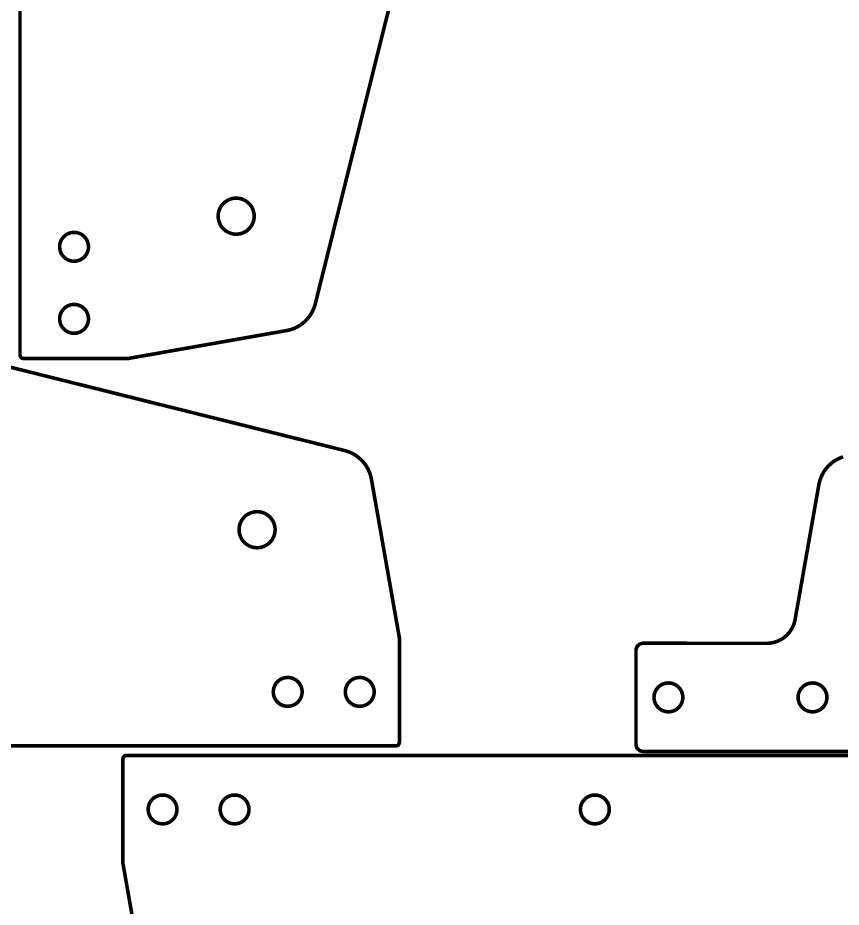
# Model space of a CAD drawing. Extents: x 0 to 1251, y 0 to 2501.
# Drawn here: x 612.2 to 840.8, y 1441.6 to 1688.4 of the extents above; entities that cross this region are included whole.
import ezdxf

# ---------------------------------------------------------------- set-up
doc = ezdxf.new("R2010")
doc.units = 0
doc.layers.get('0').update_dxf_attribs({"linetype": 'CONTINUOUS'})

msp = doc.modelspace()

# ---------------------------------------------------------------- linework, layer by layer
at = {"color": 0, "const_width": 1}
for points in [[(718.018, 1702.29), (694.768, 1609.04), (694.725, 1608.88), (694.568, 1608.35), (694.319, 1607.68), (694.024, 1607.01), (693.682, 1606.39), (693.296, 1605.78), (692.867, 1605.21), (692.396, 1604.67), (692.018, 1604.28), (691.885, 1604.15), (691.753, 1604.03), (691.339, 1603.68), (690.762, 1603.25), (690.157, 1602.86), (689.528, 1602.51), (688.874, 1602.22), (688.2, 1601.97), (687.508, 1601.76), (686.979, 1601.65), (686.801, 1601.61), (642.807, 1593.86), (613.807, 1593.86), (613.758, 1593.86), (613.611, 1593.88), (613.425, 1593.93), (613.253, 1594.03), (613.135, 1594.11), (613.1, 1594.15), (613.065, 1594.18), (612.975, 1594.31), (612.883, 1594.47), (612.826, 1594.67), (612.807, 1594.81), (612.807, 1594.86), (612.807, 1971.86)], [(609.671, 1591.56), (702.922, 1568.31), (703.097, 1568.26), (703.617, 1568.11), (704.293, 1567.86), (704.947, 1567.57), (705.578, 1567.22), (706.183, 1566.83), (706.76, 1566.4), (707.304, 1565.94), (707.693, 1565.56), (707.817, 1565.43), (707.94, 1565.29), (708.29, 1564.88), (708.722, 1564.31), (709.11, 1563.69), (709.453, 1563.07), (709.749, 1562.42), (709.999, 1561.74), (710.2, 1561.06), (710.319, 1560.53), (710.351, 1560.35), (718.108, 1516.35), (718.108, 1487.35), (718.108, 1487.31), (718.089, 1487.15), (718.032, 1486.97), (717.94, 1486.79), (717.85, 1486.68), (717.815, 1486.64), (717.781, 1486.61), (717.664, 1486.51), (717.492, 1486.43), (717.304, 1486.38), (717.157, 1486.35), (717.108, 1486.35), (340.108, 1486.35)], [(785.79, 1484.83), (785.739, 1484.83), (785.586, 1484.85), (785.387, 1484.88), (785.196, 1484.92), (785.012, 1484.99), (784.838, 1485.07), (784.672, 1485.18), (784.518, 1485.29), (784.376, 1485.42), (784.247, 1485.56), (784.132, 1485.71), (784.032, 1485.88), (783.949, 1486.06), (783.881, 1486.24), (783.832, 1486.43), (783.801, 1486.63), (783.79, 1486.78), (783.79, 1486.83), (783.79, 1512.83), (783.79, 1512.89), (783.8, 1513.03), (783.829, 1513.22), (783.878, 1513.42), (783.943, 1513.6), (784.026, 1513.78), (784.126, 1513.94), (784.244, 1514.1), (784.342, 1514.21), (784.376, 1514.25), (784.412, 1514.28), (784.524, 1514.38), (784.682, 1514.5), (784.85, 1514.6), (785.026, 1514.68), (785.21, 1514.75), (785.4, 1514.79), (785.594, 1514.82), (785.742, 1514.83), (785.792, 1514.83), (820.075, 1514.82), (820.251, 1514.82), (820.778, 1514.85), (821.469, 1514.94), (822.15, 1515.1), (822.813, 1515.31), (823.454, 1515.57), (824.072, 1515.89), (824.662, 1516.26), (825.085, 1516.58), (825.219, 1516.69), (825.354, 1516.81), (825.738, 1517.17), (826.21, 1517.68), (826.633, 1518.24), (827.007, 1518.82), (827.328, 1519.43), (827.594, 1520.08), (827.804, 1520.75), (827.926, 1521.25), (827.957, 1521.43), (834.549, 1558.81), (834.579, 1558.99), (834.7, 1559.51), (834.9, 1560.21), (835.15, 1560.89), (835.447, 1561.54), (835.79, 1562.17), (836.178, 1562.78), (836.61, 1563.35), (836.96, 1563.76), (837.083, 1563.89), (837.206, 1564.03), (837.594, 1564.4), (838.14, 1564.88), (838.717, 1565.31), (839.321, 1565.69), (839.951, 1566.03), (840.607, 1566.33), (841.282, 1566.58)], [(649.133, 1409.72), (641.376, 1453.72), (641.376, 1482.72), (641.376, 1482.76), (641.396, 1482.92), (641.453, 1483.1), (641.544, 1483.28), (641.635, 1483.39), (641.669, 1483.43), (641.704, 1483.46), (641.821, 1483.56), (641.993, 1483.64), (642.181, 1483.69), (642.326, 1483.72), (642.376, 1483.72), (1019.38, 1483.72)], [(1162.79, 1484.82), (785.79, 1484.82)]]:
    msp.add_lwpolyline(points, dxfattribs=at)
for points in [[(677.807, 1633.36), (677.807, 1633.24), (677.782, 1632.85), (677.706, 1632.35), (677.582, 1631.88), (677.414, 1631.42), (677.204, 1630.97), (676.953, 1630.57), (676.665, 1630.18), (676.343, 1629.82), (675.988, 1629.5), (675.603, 1629.21), (675.19, 1628.96), (674.753, 1628.75), (674.294, 1628.58), (673.815, 1628.46), (673.318, 1628.39), (672.935, 1628.36), (672.807, 1628.36), (672.679, 1628.36), (672.296, 1628.39), (671.8, 1628.46), (671.321, 1628.58), (670.861, 1628.75), (670.424, 1628.96), (670.011, 1629.21), (669.626, 1629.5), (669.272, 1629.82), (668.949, 1630.18), (668.661, 1630.57), (668.411, 1630.97), (668.2, 1631.42), (668.032, 1631.88), (667.908, 1632.35), (667.833, 1632.85), (667.807, 1633.24), (667.807, 1633.36), (667.807, 1633.49), (667.833, 1633.88), (667.908, 1634.36), (668.032, 1634.85), (668.2, 1635.31), (668.411, 1635.74), (668.661, 1636.15), (668.949, 1636.54), (669.272, 1636.89), (669.626, 1637.22), (670.011, 1637.5), (670.424, 1637.75), (670.861, 1637.97), (671.321, 1638.14), (671.8, 1638.26), (672.296, 1638.33), (672.679, 1638.36), (672.807, 1638.36), (672.935, 1638.36), (673.318, 1638.33), (673.815, 1638.26), (674.294, 1638.14), (674.753, 1637.97), (675.19, 1637.75), (675.603, 1637.5), (675.988, 1637.22), (676.343, 1636.89), (676.665, 1636.54), (676.953, 1636.15), (677.204, 1635.74), (677.414, 1635.31), (677.582, 1634.85), (677.706, 1634.36), (677.782, 1633.88), (677.807, 1633.49), (677.807, 1633.36)], [(631.807, 1624.86), (631.807, 1624.75), (631.786, 1624.44), (631.726, 1624.06), (631.628, 1623.67), (631.493, 1623.31), (631.325, 1622.96), (631.124, 1622.63), (630.894, 1622.32), (630.636, 1622.03), (630.351, 1621.78), (630.043, 1621.54), (629.714, 1621.35), (629.364, 1621.17), (628.997, 1621.04), (628.614, 1620.94), (628.217, 1620.88), (627.91, 1620.86), (627.807, 1620.86), (627.706, 1620.86), (627.399, 1620.88), (627.001, 1620.94), (626.618, 1621.04), (626.25, 1621.17), (625.9, 1621.35), (625.571, 1621.54), (625.262, 1621.78), (624.979, 1622.03), (624.721, 1622.32), (624.49, 1622.63), (624.29, 1622.96), (624.121, 1623.31), (623.988, 1623.67), (623.889, 1624.06), (623.828, 1624.44), (623.807, 1624.75), (623.807, 1624.86), (623.807, 1624.96), (623.828, 1625.26), (623.889, 1625.67), (623.988, 1626.04), (624.121, 1626.42), (624.29, 1626.76), (624.49, 1627.1), (624.721, 1627.4), (624.979, 1627.68), (625.262, 1627.94), (625.571, 1628.18), (625.9, 1628.38), (626.25, 1628.54), (626.618, 1628.68), (627.001, 1628.78), (627.399, 1628.83), (627.706, 1628.86), (627.807, 1628.86), (627.91, 1628.86), (628.217, 1628.83), (628.614, 1628.78), (628.997, 1628.68), (629.364, 1628.54), (629.714, 1628.38), (630.043, 1628.18), (630.351, 1627.94), (630.636, 1627.68), (630.894, 1627.4), (631.124, 1627.1), (631.325, 1626.76), (631.493, 1626.42), (631.628, 1626.04), (631.726, 1625.67), (631.786, 1625.26), (631.807, 1624.96), (631.807, 1624.86)], [(631.807, 1604.86), (631.807, 1604.75), (631.786, 1604.44), (631.726, 1604.06), (631.628, 1603.67), (631.493, 1603.31), (631.325, 1602.96), (631.124, 1602.63), (630.894, 1602.32), (630.636, 1602.03), (630.351, 1601.78), (630.043, 1601.54), (629.714, 1601.35), (629.364, 1601.17), (628.997, 1601.04), (628.614, 1600.94), (628.217, 1600.88), (627.91, 1600.86), (627.807, 1600.86), (627.706, 1600.86), (627.399, 1600.88), (627.001, 1600.94), (626.618, 1601.04), (626.25, 1601.17), (625.9, 1601.35), (625.571, 1601.54), (625.262, 1601.78), (624.979, 1602.03), (624.721, 1602.32), (624.49, 1602.63), (624.29, 1602.96), (624.121, 1603.31), (623.988, 1603.67), (623.889, 1604.06), (623.828, 1604.44), (623.807, 1604.75), (623.807, 1604.86), (623.807, 1604.96), (623.828, 1605.26), (623.889, 1605.67), (623.988, 1606.04), (624.121, 1606.42), (624.29, 1606.76), (624.49, 1607.1), (624.721, 1607.4), (624.979, 1607.68), (625.262, 1607.94), (625.571, 1608.18), (625.9, 1608.38), (626.25, 1608.54), (626.618, 1608.68), (627.001, 1608.78), (627.399, 1608.83), (627.706, 1608.86), (627.807, 1608.86), (627.91, 1608.86), (628.217, 1608.83), (628.614, 1608.78), (628.997, 1608.68), (629.364, 1608.54), (629.714, 1608.38), (630.043, 1608.18), (630.351, 1607.94), (630.636, 1607.68), (630.894, 1607.4), (631.124, 1607.1), (631.325, 1606.76), (631.493, 1606.42), (631.628, 1606.04), (631.726, 1605.67), (631.786, 1605.26), (631.807, 1604.96), (631.807, 1604.86)], [(683.608, 1546.35), (683.608, 1546.22), (683.583, 1545.83), (683.507, 1545.35), (683.383, 1544.86), (683.215, 1544.4), (683.006, 1543.97), (682.754, 1543.56), (682.467, 1543.17), (682.144, 1542.82), (681.789, 1542.49), (681.404, 1542.21), (680.992, 1541.96), (680.554, 1541.74), (680.096, 1541.57), (679.617, 1541.44), (679.119, 1541.38), (678.736, 1541.35), (678.608, 1541.35), (678.481, 1541.35), (678.097, 1541.38), (677.601, 1541.44), (677.122, 1541.57), (676.662, 1541.74), (676.225, 1541.96), (675.813, 1542.21), (675.428, 1542.49), (675.074, 1542.82), (674.75, 1543.17), (674.463, 1543.56), (674.213, 1543.97), (674.001, 1544.4), (673.833, 1544.86), (673.71, 1545.35), (673.635, 1545.83), (673.608, 1546.22), (673.608, 1546.35), (673.608, 1546.47), (673.635, 1546.86), (673.71, 1547.36), (673.833, 1547.83), (674.001, 1548.29), (674.213, 1548.74), (674.463, 1549.14), (674.75, 1549.53), (675.074, 1549.89), (675.428, 1550.21), (675.813, 1550.5), (676.225, 1550.75), (676.662, 1550.96), (677.122, 1551.13), (677.601, 1551.25), (678.097, 1551.32), (678.481, 1551.35), (678.608, 1551.35), (678.736, 1551.35), (679.119, 1551.32), (679.617, 1551.25), (680.096, 1551.13), (680.554, 1550.96), (680.992, 1550.75), (681.404, 1550.5), (681.789, 1550.21), (682.144, 1549.89), (682.467, 1549.53), (682.754, 1549.14), (683.006, 1548.74), (683.215, 1548.29), (683.383, 1547.83), (683.507, 1547.36), (683.583, 1546.86), (683.608, 1546.47), (683.608, 1546.35)], [(691.108, 1501.35), (691.108, 1501.25), (691.088, 1500.94), (691.028, 1500.54), (690.929, 1500.15), (690.794, 1499.79), (690.626, 1499.44), (690.425, 1499.11), (690.196, 1498.81), (689.938, 1498.51), (689.653, 1498.26), (689.344, 1498.03), (689.015, 1497.83), (688.665, 1497.67), (688.299, 1497.53), (687.915, 1497.43), (687.518, 1497.38), (687.211, 1497.35), (687.108, 1497.35), (687.007, 1497.35), (686.7, 1497.38), (686.303, 1497.43), (685.919, 1497.53), (685.551, 1497.67), (685.201, 1497.83), (684.872, 1498.03), (684.564, 1498.26), (684.281, 1498.51), (684.022, 1498.81), (683.792, 1499.11), (683.592, 1499.44), (683.422, 1499.79), (683.289, 1500.15), (683.19, 1500.54), (683.129, 1500.94), (683.108, 1501.25), (683.108, 1501.35), (683.108, 1501.44), (683.129, 1501.76), (683.19, 1502.15), (683.289, 1502.54), (683.422, 1502.9), (683.592, 1503.25), (683.792, 1503.58), (684.022, 1503.89), (684.281, 1504.18), (684.564, 1504.43), (684.872, 1504.67), (685.201, 1504.86), (685.551, 1505.03), (685.919, 1505.17), (686.303, 1505.26), (686.7, 1505.33), (687.007, 1505.35), (687.108, 1505.35), (687.211, 1505.35), (687.518, 1505.33), (687.915, 1505.26), (688.299, 1505.17), (688.665, 1505.03), (689.015, 1504.86), (689.344, 1504.67), (689.653, 1504.43), (689.938, 1504.18), (690.196, 1503.89), (690.425, 1503.58), (690.626, 1503.25), (690.794, 1502.9), (690.929, 1502.54), (691.028, 1502.15), (691.088, 1501.76), (691.108, 1501.44), (691.108, 1501.35)], [(711.108, 1501.35), (711.108, 1501.25), (711.088, 1500.94), (711.028, 1500.54), (710.929, 1500.15), (710.794, 1499.79), (710.626, 1499.44), (710.425, 1499.11), (710.196, 1498.81), (709.938, 1498.51), (709.653, 1498.26), (709.344, 1498.03), (709.015, 1497.83), (708.665, 1497.67), (708.299, 1497.53), (707.915, 1497.43), (707.518, 1497.38), (707.211, 1497.35), (707.108, 1497.35), (707.007, 1497.35), (706.7, 1497.38), (706.303, 1497.43), (705.919, 1497.53), (705.551, 1497.67), (705.201, 1497.83), (704.872, 1498.03), (704.564, 1498.26), (704.281, 1498.51), (704.022, 1498.81), (703.792, 1499.11), (703.592, 1499.44), (703.422, 1499.79), (703.289, 1500.15), (703.19, 1500.54), (703.129, 1500.94), (703.108, 1501.25), (703.108, 1501.35), (703.108, 1501.44), (703.129, 1501.76), (703.19, 1502.15), (703.289, 1502.54), (703.422, 1502.9), (703.592, 1503.25), (703.792, 1503.58), (704.022, 1503.89), (704.281, 1504.18), (704.564, 1504.43), (704.872, 1504.67), (705.201, 1504.86), (705.551, 1505.03), (705.919, 1505.17), (706.303, 1505.26), (706.7, 1505.33), (707.007, 1505.35), (707.108, 1505.35), (707.211, 1505.35), (707.518, 1505.33), (707.915, 1505.26), (708.299, 1505.17), (708.665, 1505.03), (709.015, 1504.86), (709.344, 1504.67), (709.653, 1504.43), (709.938, 1504.18), (710.196, 1503.89), (710.425, 1503.58), (710.626, 1503.25), (710.794, 1502.9), (710.929, 1502.54), (711.028, 1502.15), (711.088, 1501.76), (711.108, 1501.44), (711.108, 1501.35)], [(796.79, 1499.82), (796.79, 1499.71), (796.771, 1499.4), (796.71, 1499.01), (796.611, 1498.63), (796.476, 1498.26), (796.308, 1497.92), (796.108, 1497.58), (795.878, 1497.28), (795.619, 1496.99), (795.335, 1496.74), (795.028, 1496.5), (794.697, 1496.31), (794.347, 1496.13), (793.981, 1496), (793.597, 1495.9), (793.2, 1495.83), (792.893, 1495.82), (792.79, 1495.82), (792.689, 1495.82), (792.382, 1495.83), (791.985, 1495.9), (791.601, 1496), (791.233, 1496.13), (790.885, 1496.31), (790.554, 1496.5), (790.247, 1496.74), (789.963, 1496.99), (789.704, 1497.28), (789.474, 1497.58), (789.274, 1497.92), (789.106, 1498.26), (788.971, 1498.63), (788.872, 1499.01), (788.811, 1499.4), (788.79, 1499.71), (788.79, 1499.82), (788.79, 1499.92), (788.811, 1500.22), (788.872, 1500.63), (788.971, 1501), (789.106, 1501.38), (789.274, 1501.72), (789.474, 1502.06), (789.704, 1502.36), (789.963, 1502.64), (790.247, 1502.9), (790.554, 1503.14), (790.885, 1503.33), (791.233, 1503.5), (791.601, 1503.64), (791.985, 1503.74), (792.382, 1503.79), (792.689, 1503.82), (792.79, 1503.82), (792.893, 1503.82), (793.2, 1503.79), (793.597, 1503.74), (793.981, 1503.64), (794.347, 1503.5), (794.697, 1503.33), (795.028, 1503.14), (795.335, 1502.9), (795.619, 1502.64), (795.878, 1502.36), (796.108, 1502.06), (796.308, 1501.72), (796.476, 1501.38), (796.611, 1501), (796.71, 1500.63), (796.771, 1500.22), (796.79, 1499.92), (796.79, 1499.82)], [(836.79, 1499.82), (836.79, 1499.71), (836.771, 1499.4), (836.71, 1499.01), (836.611, 1498.63), (836.476, 1498.26), (836.308, 1497.92), (836.108, 1497.58), (835.878, 1497.28), (835.619, 1496.99), (835.335, 1496.74), (835.028, 1496.5), (834.697, 1496.31), (834.347, 1496.13), (833.981, 1496), (833.597, 1495.9), (833.2, 1495.83), (832.893, 1495.82), (832.79, 1495.82), (832.689, 1495.82), (832.382, 1495.83), (831.985, 1495.9), (831.601, 1496), (831.233, 1496.13), (830.885, 1496.31), (830.554, 1496.5), (830.247, 1496.74), (829.963, 1496.99), (829.704, 1497.28), (829.474, 1497.58), (829.274, 1497.92), (829.106, 1498.26), (828.971, 1498.63), (828.872, 1499.01), (828.811, 1499.4), (828.79, 1499.71), (828.79, 1499.82), (828.79, 1499.92), (828.811, 1500.22), (828.872, 1500.63), (828.971, 1501), (829.106, 1501.38), (829.274, 1501.72), (829.474, 1502.06), (829.704, 1502.36), (829.963, 1502.64), (830.247, 1502.9), (830.554, 1503.14), (830.885, 1503.33), (831.233, 1503.5), (831.601, 1503.64), (831.985, 1503.74), (832.382, 1503.79), (832.689, 1503.82), (832.79, 1503.82), (832.893, 1503.82), (833.2, 1503.79), (833.597, 1503.74), (833.981, 1503.64), (834.347, 1503.5), (834.697, 1503.33), (835.028, 1503.14), (835.335, 1502.9), (835.619, 1502.64), (835.878, 1502.36), (836.108, 1502.06), (836.308, 1501.72), (836.476, 1501.38), (836.611, 1501), (836.71, 1500.63), (836.771, 1500.22), (836.79, 1499.92), (836.79, 1499.82)], [(656.376, 1468.72), (656.376, 1468.63), (656.356, 1468.31), (656.294, 1467.92), (656.196, 1467.53), (656.061, 1467.17), (655.893, 1466.82), (655.693, 1466.49), (655.463, 1466.18), (655.204, 1465.89), (654.921, 1465.64), (654.613, 1465.4), (654.283, 1465.21), (653.933, 1465.04), (653.565, 1464.9), (653.182, 1464.81), (652.785, 1464.74), (652.478, 1464.72), (652.376, 1464.72), (652.274, 1464.72), (651.967, 1464.74), (651.569, 1464.81), (651.186, 1464.9), (650.819, 1465.04), (650.469, 1465.21), (650.14, 1465.4), (649.832, 1465.64), (649.547, 1465.89), (649.289, 1466.18), (649.06, 1466.49), (648.858, 1466.82), (648.69, 1467.17), (648.556, 1467.53), (648.457, 1467.92), (648.397, 1468.31), (648.376, 1468.63), (648.376, 1468.72), (648.376, 1468.82), (648.397, 1469.13), (648.457, 1469.53), (648.556, 1469.92), (648.69, 1470.28), (648.858, 1470.63), (649.06, 1470.96), (649.289, 1471.26), (649.547, 1471.56), (649.832, 1471.81), (650.14, 1472.04), (650.469, 1472.24), (650.819, 1472.4), (651.186, 1472.54), (651.569, 1472.64), (651.967, 1472.69), (652.274, 1472.72), (652.376, 1472.72), (652.478, 1472.72), (652.785, 1472.69), (653.182, 1472.64), (653.565, 1472.54), (653.933, 1472.4), (654.283, 1472.24), (654.613, 1472.04), (654.921, 1471.81), (655.204, 1471.56), (655.463, 1471.26), (655.693, 1470.96), (655.893, 1470.63), (656.061, 1470.28), (656.196, 1469.92), (656.294, 1469.53), (656.356, 1469.13), (656.376, 1468.82), (656.376, 1468.72)], [(676.376, 1468.72), (676.376, 1468.63), (676.356, 1468.31), (676.294, 1467.92), (676.196, 1467.53), (676.061, 1467.17), (675.893, 1466.82), (675.693, 1466.49), (675.463, 1466.18), (675.204, 1465.89), (674.921, 1465.64), (674.613, 1465.4), (674.283, 1465.21), (673.933, 1465.04), (673.565, 1464.9), (673.182, 1464.81), (672.785, 1464.74), (672.478, 1464.72), (672.376, 1464.72), (672.274, 1464.72), (671.967, 1464.74), (671.569, 1464.81), (671.186, 1464.9), (670.819, 1465.04), (670.469, 1465.21), (670.14, 1465.4), (669.832, 1465.64), (669.547, 1465.89), (669.289, 1466.18), (669.06, 1466.49), (668.858, 1466.82), (668.69, 1467.17), (668.556, 1467.53), (668.457, 1467.92), (668.397, 1468.31), (668.376, 1468.63), (668.376, 1468.72), (668.376, 1468.82), (668.397, 1469.13), (668.457, 1469.53), (668.556, 1469.92), (668.69, 1470.28), (668.858, 1470.63), (669.06, 1470.96), (669.289, 1471.26), (669.547, 1471.56), (669.832, 1471.81), (670.14, 1472.04), (670.469, 1472.24), (670.819, 1472.4), (671.186, 1472.54), (671.569, 1472.64), (671.967, 1472.69), (672.274, 1472.72), (672.376, 1472.72), (672.478, 1472.72), (672.785, 1472.69), (673.182, 1472.64), (673.565, 1472.54), (673.933, 1472.4), (674.283, 1472.24), (674.613, 1472.04), (674.921, 1471.81), (675.204, 1471.56), (675.463, 1471.26), (675.693, 1470.96), (675.893, 1470.63), (676.061, 1470.28), (676.196, 1469.92), (676.294, 1469.53), (676.356, 1469.13), (676.376, 1468.82), (676.376, 1468.72)], [(776.376, 1468.72), (776.376, 1468.63), (776.356, 1468.31), (776.294, 1467.92), (776.196, 1467.53), (776.061, 1467.17), (775.893, 1466.82), (775.693, 1466.49), (775.463, 1466.18), (775.204, 1465.89), (774.921, 1465.64), (774.613, 1465.4), (774.283, 1465.21), (773.933, 1465.04), (773.565, 1464.9), (773.182, 1464.81), (772.785, 1464.74), (772.478, 1464.72), (772.376, 1464.72), (772.274, 1464.72), (771.967, 1464.74), (771.569, 1464.81), (771.186, 1464.9), (770.819, 1465.04), (770.469, 1465.21), (770.14, 1465.4), (769.832, 1465.64), (769.547, 1465.89), (769.289, 1466.18), (769.06, 1466.49), (768.858, 1466.82), (768.69, 1467.17), (768.556, 1467.53), (768.457, 1467.92), (768.397, 1468.31), (768.376, 1468.63), (768.376, 1468.72), (768.376, 1468.82), (768.397, 1469.13), (768.457, 1469.53), (768.556, 1469.92), (768.69, 1470.28), (768.858, 1470.63), (769.06, 1470.96), (769.289, 1471.26), (769.547, 1471.56), (769.832, 1471.81), (770.14, 1472.04), (770.469, 1472.24), (770.819, 1472.4), (771.186, 1472.54), (771.569, 1472.64), (771.967, 1472.69), (772.274, 1472.72), (772.376, 1472.72), (772.478, 1472.72), (772.785, 1472.69), (773.182, 1472.64), (773.565, 1472.54), (773.933, 1472.4), (774.283, 1472.24), (774.613, 1472.04), (774.921, 1471.81), (775.204, 1471.56), (775.463, 1471.26), (775.693, 1470.96), (775.893, 1470.63), (776.061, 1470.28), (776.196, 1469.92), (776.294, 1469.53), (776.356, 1469.13), (776.376, 1468.82), (776.376, 1468.72)]]:
    msp.add_lwpolyline(points, close=True, dxfattribs=at)

doc.saveas('drawing.dxf')
